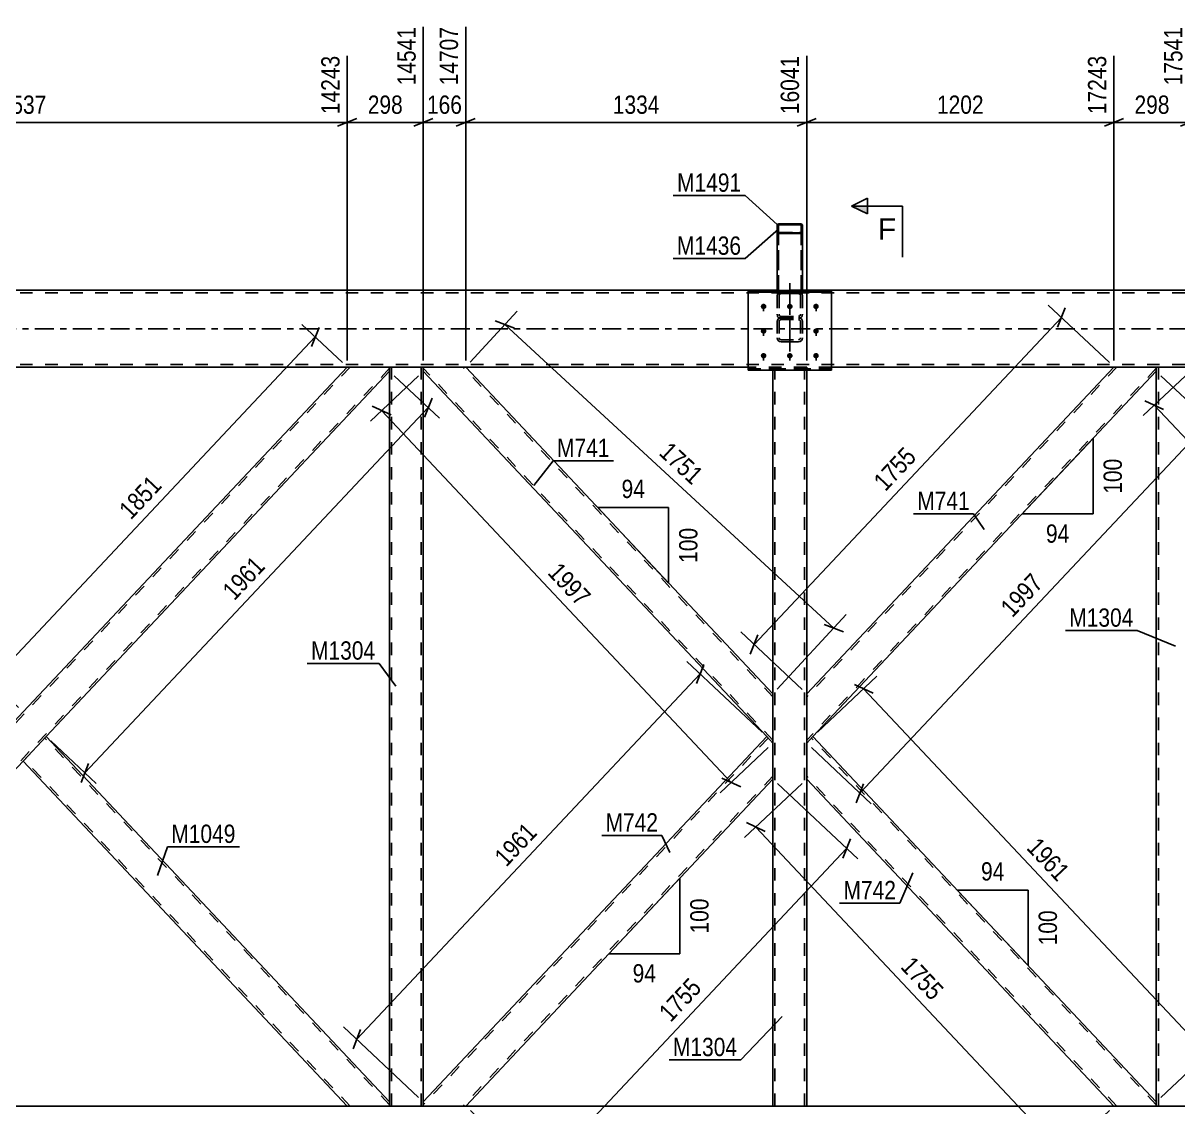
# Model space of a CAD drawing. Header units: millimetres. Extents: x -170 to 1019, y -677 to 164.
# Drawn here: x 519 to 699.7, y -121.7 to 47.8 of the extents above; entities that cross this region are included whole.
import ezdxf

# ---------------------------------------------------------------- set-up
doc = ezdxf.new("R2010")
doc.units = ezdxf.units.MM
doc.linetypes.add('DXK_LINE_DOT2', pattern=[3.9198, 1.9599, -1.9599])
doc.linetypes.add('DXK_LINE_DOT3', pattern=[5.9187, 2.979, -0.9799, 0.9799, -0.9799])
doc.styles.add('Arial', font='ARIAL.TTF', dxfattribs={"height": 0.2})
doc.styles.add('Arial Narrow', font='ARIALN.TTF', dxfattribs={"height": 0.2})

# ---------------------------------------------------------------- blocks, each defined once
blk = doc.blocks.new('Part-570387359-7648 - 7578')
at = {"color": 7, "linetype": 'DXK_LINE_DOT2'}
for p, q in [((570.17, -6), (461.64, -121.41)), ((576.36, -6.19), (467.83, -121.6)), ((576.36, -6), (569.73, -6)), ((519, -59.95), (515.38, -63.8)), ((522.62, -63.8), (519, -67.65)), ((468.27, -121.6), (461.64, -121.6))]:
    blk.add_line(p, q, dxfattribs=at)
at = {"color": 2, "linetype": 'Continuous'}
for p, q in [((569.73, -6), (519, -59.95)), ((576.36, -6.66), (522.62, -63.8)), ((576.36, -6.66), (576.36, -6)), ((461.64, -120.94), (515.38, -63.8)), ((519, -67.65), (468.27, -121.6)), ((461.64, -121.6), (461.64, -120.94))]:
    blk.add_line(p, q, dxfattribs=at)
blk = doc.blocks.new('Bolt-570387359-7588 - 7578')
at = {"linetype": 'Continuous'}
for points in [[(634.9, 3.89), (634.99, 3.88), (635.08, 3.85), (635.16, 3.81), (635.23, 3.75), (635.28, 3.68), (635.32, 3.61), (635.34, 3.52), (635.34, 3.43), (635.32, 3.35), (635.28, 3.27), (635.23, 3.2), (635.16, 3.14), (635.08, 3.1), (634.99, 3.07), (634.9, 3.06), (634.81, 3.07), (634.72, 3.1), (634.64, 3.14), (634.57, 3.2), (634.52, 3.27), (634.48, 3.35), (634.46, 3.43), (634.46, 3.52), (634.48, 3.61), (634.52, 3.68), (634.57, 3.75), (634.64, 3.81), (634.72, 3.85), (634.81, 3.88)], [(639, 3.89), (639.09, 3.88), (639.18, 3.85), (639.26, 3.81), (639.33, 3.75), (639.38, 3.68), (639.42, 3.61), (639.44, 3.52), (639.44, 3.43), (639.42, 3.35), (639.38, 3.27), (639.33, 3.2), (639.26, 3.14), (639.18, 3.1), (639.09, 3.07), (639, 3.06), (638.91, 3.07), (638.82, 3.1), (638.74, 3.14), (638.67, 3.2), (638.62, 3.27), (638.58, 3.35), (638.56, 3.43), (638.56, 3.52), (638.58, 3.61), (638.62, 3.68), (638.67, 3.75), (638.74, 3.81), (638.82, 3.85), (638.91, 3.88)], [(643.1, 3.89), (643.19, 3.88), (643.28, 3.85), (643.36, 3.81), (643.43, 3.75), (643.48, 3.68), (643.52, 3.61), (643.54, 3.52), (643.54, 3.43), (643.52, 3.35), (643.48, 3.27), (643.43, 3.2), (643.36, 3.14), (643.28, 3.1), (643.19, 3.07), (643.1, 3.06), (643.01, 3.07), (642.92, 3.1), (642.84, 3.14), (642.77, 3.2), (642.72, 3.27), (642.68, 3.35), (642.66, 3.43), (642.66, 3.52), (642.68, 3.61), (642.72, 3.68), (642.77, 3.75), (642.84, 3.81), (642.92, 3.85), (643.01, 3.88)], [(634.9, 0.04), (634.99, 0.03), (635.08, 0), (635.16, -0.04), (635.23, -0.1), (635.28, -0.17), (635.32, -0.25), (635.34, -0.33), (635.34, -0.42), (635.32, -0.5), (635.28, -0.58), (635.23, -0.65), (635.16, -0.71), (635.08, -0.75), (634.99, -0.78), (634.9, -0.79), (634.81, -0.78), (634.72, -0.75), (634.64, -0.71), (634.57, -0.65), (634.52, -0.58), (634.48, -0.5), (634.46, -0.42), (634.46, -0.33), (634.48, -0.25), (634.52, -0.17), (634.57, -0.1), (634.64, -0.04), (634.72, 0), (634.81, 0.03)], [(643.1, 0.04), (643.19, 0.03), (643.28, 0), (643.36, -0.04), (643.43, -0.1), (643.48, -0.17), (643.52, -0.25), (643.54, -0.33), (643.54, -0.42), (643.52, -0.5), (643.48, -0.58), (643.43, -0.65), (643.36, -0.71), (643.28, -0.75), (643.19, -0.78), (643.1, -0.79), (643.01, -0.78), (642.92, -0.75), (642.84, -0.71), (642.77, -0.65), (642.72, -0.58), (642.68, -0.5), (642.66, -0.42), (642.66, -0.33), (642.68, -0.25), (642.72, -0.17), (642.77, -0.1), (642.84, -0.04), (642.92, 0), (643.01, 0.03)], [(634.9, -3.81), (634.99, -3.82), (635.08, -3.85), (635.16, -3.89), (635.23, -3.95), (635.28, -4.02), (635.32, -4.1), (635.34, -4.19), (635.34, -4.27), (635.32, -4.36), (635.28, -4.43), (635.23, -4.5), (635.16, -4.56), (635.08, -4.61), (634.99, -4.63), (634.9, -4.64), (634.81, -4.63), (634.72, -4.61), (634.64, -4.56), (634.57, -4.5), (634.52, -4.43), (634.48, -4.36), (634.46, -4.27), (634.46, -4.19), (634.48, -4.1), (634.52, -4.02), (634.57, -3.95), (634.64, -3.89), (634.72, -3.85), (634.81, -3.82)], [(639, -3.81), (639.09, -3.82), (639.18, -3.85), (639.26, -3.89), (639.33, -3.95), (639.38, -4.02), (639.42, -4.1), (639.44, -4.19), (639.44, -4.27), (639.42, -4.36), (639.38, -4.43), (639.33, -4.5), (639.26, -4.56), (639.18, -4.61), (639.09, -4.63), (639, -4.64), (638.91, -4.63), (638.82, -4.61), (638.74, -4.56), (638.67, -4.5), (638.62, -4.43), (638.58, -4.36), (638.56, -4.27), (638.56, -4.19), (638.58, -4.1), (638.62, -4.02), (638.67, -3.95), (638.74, -3.89), (638.82, -3.85), (638.91, -3.82)], [(643.1, -3.81), (643.19, -3.82), (643.28, -3.85), (643.36, -3.89), (643.43, -3.95), (643.48, -4.02), (643.52, -4.1), (643.54, -4.19), (643.54, -4.27), (643.52, -4.36), (643.48, -4.43), (643.43, -4.5), (643.36, -4.56), (643.28, -4.61), (643.19, -4.63), (643.1, -4.64), (643.01, -4.63), (642.92, -4.61), (642.84, -4.56), (642.77, -4.5), (642.72, -4.43), (642.68, -4.36), (642.66, -4.27), (642.66, -4.19), (642.68, -4.1), (642.72, -4.02), (642.77, -3.95), (642.84, -3.89), (642.92, -3.85), (643.01, -3.82)]]:
    blk.add_hatch(color=1, dxfattribs=at).paths.add_polyline_path(points)
at = {"color": 1, "linetype": 'Continuous'}
for p, q in [((634.9, 3.87), (634.9, 2.74)), ((639, 3.87), (639, 2.74)), ((643.1, 3.87), (643.1, 2.74)), ((634.9, 0.02), (634.9, -1.11)), ((643.1, 0.02), (643.1, -1.11)), ((634.9, -3.83), (634.9, -4.97)), ((639, -3.83), (639, -4.97)), ((643.1, -3.83), (643.1, -4.97))]:
    blk.add_line(p, q, dxfattribs=at)
blk = doc.blocks.new('Part-570387359-7593 - 7578')
at = {"color": 2, "linetype": 'Continuous'}
for p, q in [((645.5, 5.95), (632.5, 5.95)), ((632.5, 5.95), (632.5, -6.48)), ((632.5, 5.73), (645.5, 5.73)), ((645.5, -6.48), (645.5, 5.95)), ((632.5, -6.48), (645.5, -6.48))]:
    blk.add_line(p, q, dxfattribs=at)
at = {"color": 7, "linetype": 'DXK_LINE_DOT2'}
blk.add_line((632.5, -6.26), (645.5, -6.26), dxfattribs=at)
blk = doc.blocks.new('Part-570387359-7757 - 7578')
at = {"color": 2, "linetype": 'Continuous'}
for p, q in [((642.62, -63.8), (641.64, -64.85)), ((641.64, -69.53), (641.64, -64.85)), ((696.36, -120.94), (642.62, -63.8)), ((641.64, -70.46), (641.64, -69.53)), ((689.73, -121.6), (641.64, -70.46)), ((696.36, -121.6), (696.36, -120.94))]:
    blk.add_line(p, q, dxfattribs=at)
at = {"color": 7, "linetype": 'DXK_LINE_DOT2'}
for p, q in [((696.36, -121.41), (642.41, -64.03)), ((641.64, -70.39), (641.64, -69.53)), ((690.17, -121.6), (641.64, -69.99)), ((696.36, -121.6), (689.73, -121.6))]:
    blk.add_line(p, q, dxfattribs=at)
blk = doc.blocks.new('Part-570387359-7618 - 7578')
at = {"color": 7, "linetype": 'DXK_LINE_DOT2'}
for p, q in [((641.64, -6), (636.36, -6)), ((636.36, -6.48), (636.36, -6)), ((636.68, -121.6), (636.68, -6)), ((641.32, -121.6), (641.32, -6)), ((641.64, -6.48), (641.64, -6)), ((636.36, -70.46), (636.36, -57.14)), ((641.64, -70.46), (641.64, -57.14)), ((641.64, -121.6), (636.36, -121.6))]:
    blk.add_line(p, q, dxfattribs=at)
at = {"color": 2, "linetype": 'Continuous'}
for p, q in [((636.36, -57.14), (636.36, -6.48)), ((641.64, -57.14), (641.64, -6.48)), ((636.36, -121.6), (636.36, -70.46)), ((641.64, -121.6), (641.64, -70.46))]:
    blk.add_line(p, q, dxfattribs=at)
blk = doc.blocks.new('Part-570387359-7732 - 7578')
at = {"color": 7, "linetype": 'DXK_LINE_DOT2'}
for p, q in [((701.64, -6), (696.36, -6)), ((696.36, -6.66), (696.36, -6)), ((696.68, -121.6), (696.68, -6)), ((701.32, -121.6), (701.32, -6)), ((701.64, -6.66), (701.64, -6)), ((696.36, -121.6), (696.36, -120.94)), ((701.64, -121.6), (701.64, -120.94)), ((701.64, -121.6), (696.36, -121.6))]:
    blk.add_line(p, q, dxfattribs=at)
at = {"color": 2, "linetype": 'Continuous'}
for p, q in [((696.36, -120.94), (696.36, -6.66)), ((701.64, -120.94), (701.64, -6.66))]:
    blk.add_line(p, q, dxfattribs=at)
blk = doc.blocks.new('Part-570387359-7762 - 7578')
at = {"color": 2, "linetype": 'Continuous'}
for p, q in [((522.62, -63.8), (519, -67.65)), ((576.36, -120.94), (522.62, -63.8)), ((569.73, -121.6), (519, -67.65)), ((576.36, -121.6), (576.36, -120.94))]:
    blk.add_line(p, q, dxfattribs=at)
at = {"color": 7, "linetype": 'DXK_LINE_DOT2'}
for p, q in [((576.36, -121.41), (522.41, -64.03)), ((519.22, -67.42), (519.24, -67.4)), ((570.17, -121.6), (519.22, -67.42)), ((576.36, -121.6), (569.73, -121.6))]:
    blk.add_line(p, q, dxfattribs=at)
blk = doc.blocks.new('Part-570387359-7948 - 7578')
at = {"color": 2, "linetype": 'Continuous'}
for p, q in [((689.73, -6), (641.64, -57.14)), ((696.36, -6.66), (642.62, -63.8)), ((696.36, -6.66), (696.36, -6)), ((641.64, -63.91), (641.64, -57.14)), ((641.64, -64.85), (641.64, -63.91))]:
    blk.add_line(p, q, dxfattribs=at)
at = {"color": 7, "linetype": 'DXK_LINE_DOT2'}
for p, q in [((690.17, -6), (641.64, -57.61)), ((696.36, -6.19), (641.64, -64.38)), ((696.36, -6), (689.73, -6)), ((642.62, -63.8), (641.64, -64.85)), ((641.64, -64.78), (641.64, -63.91)), ((641.64, -64.38), (641.64, -64.34))]:
    blk.add_line(p, q, dxfattribs=at)
blk = doc.blocks.new('Part-570387359-7839 - 7578')
at = {"color": 2, "linetype": 'Continuous'}
for p, q in [((581.64, -6.66), (581.64, -6)), ((581.64, -6.66), (635.38, -63.8)), ((636.36, -57.14), (588.27, -6)), ((636.36, -64.85), (636.36, -57.14))]:
    blk.add_line(p, q, dxfattribs=at)
at = {"color": 7, "linetype": 'DXK_LINE_DOT2'}
for p, q in [((588.27, -6), (581.64, -6)), ((636.36, -64.38), (581.64, -6.19)), ((636.36, -57.61), (587.83, -6)), ((636.36, -64.85), (635.38, -63.8)), ((636.36, -64.38), (636.36, -64.34))]:
    blk.add_line(p, q, dxfattribs=at)
blk = doc.blocks.new('Part-570387359-7844 - 7578')
at = {"color": 2, "linetype": 'Continuous'}
for p, q in [((635.38, -63.8), (581.64, -120.94)), ((636.36, -64.85), (635.38, -63.8)), ((636.36, -64.85), (636.36, -70.46)), ((636.36, -70.46), (588.27, -121.6)), ((581.64, -121.6), (581.64, -120.94))]:
    blk.add_line(p, q, dxfattribs=at)
at = {"color": 7, "linetype": 'DXK_LINE_DOT2'}
for p, q in [((635.6, -64.03), (581.64, -121.41)), ((636.36, -69.99), (587.83, -121.6)), ((588.27, -121.6), (581.64, -121.6))]:
    blk.add_line(p, q, dxfattribs=at)
blk = doc.blocks.new('Part-570387359-7860 - 7578')
at = {"color": 7, "linetype": 'DXK_LINE_DOT2'}
for p, q in [((581.64, -6), (576.36, -6)), ((576.36, -6.66), (576.36, -6)), ((576.68, -121.6), (576.68, -6)), ((581.32, -121.6), (581.32, -6)), ((581.64, -6.66), (581.64, -6)), ((576.36, -121.6), (576.36, -120.94)), ((581.64, -121.6), (581.64, -120.94)), ((581.64, -121.6), (576.36, -121.6))]:
    blk.add_line(p, q, dxfattribs=at)
at = {"color": 2, "linetype": 'Continuous'}
for p, q in [((576.36, -120.94), (576.36, -6.66)), ((581.64, -120.94), (581.64, -6.66))]:
    blk.add_line(p, q, dxfattribs=at)
blk = doc.blocks.new('Part-570387359-7927 - 7578')
at = {"color": 7, "linetype": 'DXK_LINE_DOT2'}
blk.add_line((798, -121.6), (-18.36, -121.6), dxfattribs=at)
at = {"color": 2, "linetype": 'Continuous'}
blk.add_line((793.2, -121.6), (216.6, -121.6), dxfattribs=at)
blk = doc.blocks.new('Part-570387359-7932 - 7578')
at = {"color": 7, "linetype": 'DXK_LINE_DOT2'}
for p, q in [((838, 5.6), (0, 5.6)), ((641, 6), (637, 6)), ((838, -5.6), (0, -5.6)), ((645.5, -6), (632.5, -6))]:
    blk.add_line(p, q, dxfattribs=at)
at = {"color": 2, "linetype": 'Continuous'}
for p, q in [((637, 6), (461, 6)), ((817, 6), (641, 6)), ((632.5, -6), (465.5, -6)), ((812.5, -6), (645.5, -6))]:
    blk.add_line(p, q, dxfattribs=at)
at = {"color": 7, "linetype": 'DXK_LINE_DOT3'}
blk.add_line((0, 0), (838, 0), dxfattribs=at)
blk = doc.blocks.new('Part-570387359-7933 - 7578')
at = {"color": 7, "linetype": 'DXK_LINE_DOT2'}
for p, q in [((637.4, 5.78), (637.64, 5.83)), ((637.64, 5.49), (637.52, 5.46)), ((637.64, 5.83), (640.36, 5.83)), ((637.64, 5.49), (640.36, 5.49)), ((640.36, 5.83), (640.61, 5.78)), ((640.48, 5.46), (640.36, 5.49)), ((637, 5.15), (637.05, 5.41)), ((637, 5.15), (637, -1.43)), ((637.35, 5.28), (637.32, 5.15)), ((637.32, 5.15), (637.32, -1.43)), ((640.68, 5.15), (640.66, 5.28)), ((640.68, 5.15), (640.68, -1.43)), ((640.95, 5.41), (641, 5.15)), ((641, 5.15), (641, -1.43)), ((637.05, 1.99), (637, 2.25)), ((637.32, 2.25), (637.35, 2.12)), ((637.52, 1.94), (637.64, 1.91)), ((637.64, 1.91), (640.36, 1.91)), ((640.36, 1.91), (640.48, 1.94)), ((640.66, 2.12), (640.68, 2.25)), ((641, 2.25), (640.95, 1.99)), ((637.05, 1.35), (637, 1.12)), ((637.19, 1.55), (637.05, 1.35)), ((637.4, 1.68), (637.19, 1.55)), ((637.32, 1.12), (637.35, 1.24)), ((637.35, 1.24), (637.41, 1.33)), ((637.64, 1.72), (637.4, 1.68)), ((637.64, 1.57), (637.4, 1.62)), ((637.41, 1.33), (637.52, 1.4)), ((637.52, 1.4), (637.64, 1.42)), ((637.64, 1.72), (640.36, 1.72)), ((637.64, 1.57), (640.36, 1.57)), ((637.64, 1.42), (640.36, 1.42)), ((640.61, 1.68), (640.36, 1.72)), ((640.61, 1.62), (640.36, 1.57)), ((640.36, 1.42), (640.48, 1.4)), ((640.48, 1.4), (640.59, 1.33)), ((640.59, 1.33), (640.66, 1.24)), ((640.81, 1.55), (640.61, 1.68)), ((640.66, 1.24), (640.68, 1.12)), ((640.95, 1.35), (640.81, 1.55)), ((641, 1.12), (640.95, 1.35)), ((637, -1.43), (637.05, -1.66)), ((637.05, -1.66), (637.19, -1.86)), ((637.35, -1.55), (637.32, -1.43)), ((637.41, -1.65), (637.35, -1.55)), ((637.52, -1.71), (637.41, -1.65)), ((637.64, -1.74), (637.52, -1.71)), ((637.64, -1.74), (640.36, -1.74)), ((640.48, -1.71), (640.36, -1.74)), ((640.59, -1.65), (640.48, -1.71)), ((640.66, -1.55), (640.59, -1.65)), ((640.68, -1.43), (640.66, -1.55)), ((640.81, -1.86), (640.95, -1.66)), ((640.95, -1.66), (641, -1.43)), ((637.19, -1.86), (637.4, -1.99)), ((637.4, -1.99), (637.64, -2.04)), ((637.64, -2.04), (640.36, -2.04)), ((640.36, -2.04), (640.61, -1.99)), ((640.61, -1.99), (640.81, -1.86))]:
    blk.add_line(p, q, dxfattribs=at)
at = {"color": 7, "linetype": 'DXK_LINE_DOT3'}
blk.add_line((639, 7.12), (639, -3.58), dxfattribs=at)
at = {"color": 7, "linetype": 'DXK_LINE_DOT2'}
for centre, radius, start, end in [((637.67, 5.17), 0.662, 114.32, 159.2417), ((637.65, 5.16), 0.331, 114.32, 159.2417), ((640.35, 5.16), 0.331, 20.7583, 65.68), ((640.33, 5.17), 0.662, 20.7583, 65.68), ((637.67, 2.23), 0.662, 200.7583, 245.68), ((637.65, 2.24), 0.331, 200.7583, 245.68), ((640.35, 2.24), 0.331, 294.32, 339.2417), ((640.33, 2.23), 0.662, 294.32, 339.2417)]:
    blk.add_arc(centre, radius, start, end, dxfattribs=at)
blk = doc.blocks.new('Part-570387359-8004 - 7578')
at = {"color": 7, "linetype": 'DXK_LINE_DOT2'}
for p, q in [((632.5, -6.48), (632.5, 5.95)), ((645.5, 5.95), (632.5, 5.95)), ((632.5, 5.73), (645.5, 5.73)), ((645.5, -6.48), (645.5, 5.95)), ((645.5, -6.26), (632.5, -6.26)), ((645.5, -6.48), (632.5, -6.48))]:
    blk.add_line(p, q, dxfattribs=at)
blk = doc.blocks.new('Part-570387359-8005 - 7578')
at = {"color": 7, "linetype": 'DXK_LINE_DOT2'}
for p, q in [((637.64, 5.83), (637.4, 5.77)), ((637.52, 5.46), (637.64, 5.49)), ((637.64, 5.83), (640.36, 5.83)), ((637.64, 5.49), (640.36, 5.49)), ((640.61, 5.77), (640.36, 5.83)), ((640.36, 5.49), (640.48, 5.46)), ((637.05, 5.41), (637, 5.15)), ((637, 5.15), (637, -1.43)), ((637.32, 5.15), (637.35, 5.28)), ((637.32, 5.15), (637.32, -1.43)), ((640.66, 5.28), (640.68, 5.15)), ((640.68, 5.15), (640.68, -1.43)), ((641, 5.15), (640.95, 5.41)), ((641, 5.15), (641, -1.43)), ((637, 2.25), (637.05, 1.99)), ((637.35, 2.12), (637.32, 2.25)), ((637.64, 1.91), (637.52, 1.94)), ((637.64, 1.91), (640.36, 1.91)), ((640.48, 1.94), (640.36, 1.91)), ((640.68, 2.25), (640.66, 2.12)), ((640.95, 1.99), (641, 2.25)), ((637, 1.12), (637.05, 1.35)), ((637.05, 1.35), (637.19, 1.55)), ((637.19, 1.55), (637.4, 1.68)), ((637.35, 1.24), (637.32, 1.12)), ((637.41, 1.33), (637.35, 1.24)), ((637.4, 1.68), (637.64, 1.72)), ((637.4, 1.62), (637.64, 1.57)), ((637.52, 1.4), (637.41, 1.33)), ((637.64, 1.42), (637.52, 1.4)), ((637.64, 1.72), (640.36, 1.72)), ((637.64, 1.57), (640.36, 1.57)), ((637.64, 1.42), (640.36, 1.42)), ((640.36, 1.72), (640.61, 1.68)), ((640.36, 1.57), (640.61, 1.62)), ((640.48, 1.4), (640.36, 1.42)), ((640.59, 1.33), (640.48, 1.4)), ((640.66, 1.24), (640.59, 1.33)), ((640.61, 1.68), (640.81, 1.55)), ((640.68, 1.12), (640.66, 1.24)), ((640.81, 1.55), (640.95, 1.35)), ((640.95, 1.35), (641, 1.12)), ((637.05, -1.67), (637, -1.43)), ((637.19, -1.86), (637.05, -1.67)), ((637.32, -1.43), (637.35, -1.55)), ((637.35, -1.55), (637.41, -1.65)), ((637.41, -1.65), (637.52, -1.71)), ((637.52, -1.71), (637.64, -1.74)), ((637.64, -1.74), (640.36, -1.74)), ((640.36, -1.74), (640.48, -1.71)), ((640.48, -1.71), (640.59, -1.65)), ((640.59, -1.65), (640.66, -1.55)), ((640.66, -1.55), (640.68, -1.43)), ((640.95, -1.67), (640.81, -1.86)), ((641, -1.43), (640.95, -1.67)), ((637.4, -1.99), (637.19, -1.86)), ((637.64, -2.04), (637.4, -1.99)), ((640.36, -2.04), (637.64, -2.04)), ((640.61, -1.99), (640.36, -2.04)), ((640.81, -1.86), (640.61, -1.99))]:
    blk.add_line(p, q, dxfattribs=at)
at = {"color": 7, "linetype": 'DXK_LINE_DOT3'}
blk.add_line((639, -3.58), (639, 7.12), dxfattribs=at)
at = {"color": 7, "linetype": 'DXK_LINE_DOT2'}
for centre, radius, start, end in [((637.67, 5.17), 0.662, 114.32, 159.2417), ((637.65, 5.16), 0.331, 114.32, 159.2417), ((640.35, 5.16), 0.331, 20.7583, 65.68), ((640.33, 5.17), 0.662, 20.7583, 65.68), ((637.67, 2.23), 0.662, 200.7583, 245.68), ((637.65, 2.24), 0.331, 200.7583, 245.68), ((640.35, 2.24), 0.331, 294.32, 339.2417), ((640.33, 2.23), 0.662, 294.32, 339.2417)]:
    blk.add_arc(centre, radius, start, end, dxfattribs=at)
blk = doc.blocks.new('Bolt-570387359-8009 - 7578')
at = {"color": 1, "linetype": 'DXK_LINE_DOT2'}
for p, q in [((634.9, 3.87), (634.9, 2.74)), ((639, 3.87), (639, 2.74)), ((643.1, 3.87), (643.1, 2.74)), ((634.9, 0.02), (634.9, -1.11)), ((643.1, 0.02), (643.1, -1.11)), ((634.9, -3.83), (634.9, -4.97)), ((639, -3.83), (639, -4.97)), ((643.1, -3.83), (643.1, -4.97))]:
    blk.add_line(p, q, dxfattribs=at)
blk = doc.blocks.new('Part-570387359-8081 - 7578')
at = {"color": 2, "linetype": 'Continuous'}
for p, q in [((637.14, 16.28), (637.04, 16.23)), ((637.3, 16.32), (637.14, 16.28)), ((637.48, 16.34), (637.3, 16.32)), ((637.48, 16.34), (640.52, 16.34)), ((640.7, 16.32), (640.52, 16.34)), ((640.86, 16.28), (640.7, 16.32)), ((640.96, 16.23), (640.86, 16.28)), ((637.04, 16.23), (637, 16.16)), ((637, 16.16), (637, 5.95)), ((637, 15.05), (637.04, 14.99)), ((637.04, 14.99), (637.14, 14.93)), ((637.14, 14.93), (637.3, 14.89)), ((637.24, 16.16), (637.26, 16.19)), ((637.24, 16.16), (637.24, 15.05)), ((637.26, 15.02), (637.24, 15.05)), ((637.26, 16.19), (637.31, 16.22)), ((637.31, 14.99), (637.26, 15.02)), ((637.3, 14.89), (637.48, 14.88)), ((637.31, 16.22), (637.39, 16.24)), ((637.39, 14.97), (637.31, 14.99)), ((637.39, 16.24), (637.48, 16.25)), ((637.48, 14.97), (637.39, 14.97)), ((637.48, 16.25), (640.52, 16.25)), ((637.48, 14.97), (640.52, 14.97)), ((637.48, 14.88), (640.52, 14.88)), ((640.52, 16.25), (640.61, 16.24)), ((640.61, 14.97), (640.52, 14.97)), ((640.52, 14.88), (640.7, 14.89)), ((640.61, 16.24), (640.69, 16.22)), ((640.69, 14.99), (640.61, 14.97)), ((640.69, 16.22), (640.74, 16.19)), ((640.74, 15.02), (640.69, 14.99)), ((640.7, 14.89), (640.86, 14.93)), ((640.74, 16.19), (640.76, 16.16)), ((640.76, 15.05), (640.74, 15.02)), ((640.76, 16.16), (640.76, 15.05)), ((640.86, 14.93), (640.96, 14.99)), ((641, 16.16), (640.96, 16.23)), ((640.96, 14.99), (641, 15.05)), ((641, 16.16), (641, 5.95))]:
    blk.add_line(p, q, dxfattribs=at)
at = {"color": 7, "linetype": 'DXK_LINE_DOT2'}
for p, q in [((637.24, 15.05), (637.24, 5.69)), ((640.76, 15.05), (640.76, 5.69)), ((641, 6), (637, 6)), ((637, 5.95), (637, 5.69)), ((637, 5.83), (637.24, 5.83)), ((637.04, 5.62), (637, 5.69)), ((637.14, 5.57), (637.04, 5.62)), ((637.3, 5.53), (637.14, 5.57)), ((637.24, 5.69), (637.26, 5.66)), ((637.26, 5.66), (637.31, 5.63)), ((637.48, 5.51), (637.3, 5.53)), ((637.31, 5.63), (637.39, 5.61)), ((637.39, 5.61), (637.48, 5.6)), ((637.48, 5.6), (640.52, 5.6)), ((637.48, 5.51), (640.52, 5.51)), ((640.52, 5.6), (640.61, 5.61)), ((640.7, 5.53), (640.52, 5.51)), ((640.61, 5.61), (640.69, 5.63)), ((640.69, 5.63), (640.74, 5.66)), ((640.86, 5.57), (640.7, 5.53)), ((640.74, 5.66), (640.76, 5.69)), ((640.76, 5.83), (641, 5.83)), ((640.96, 5.62), (640.86, 5.57)), ((641, 5.69), (640.96, 5.62)), ((641, 5.95), (641, 5.69))]:
    blk.add_line(p, q, dxfattribs=at)
blk = doc.blocks.new('Part-570387359-8096 - 7578')
at = {"color": 2, "linetype": 'Continuous'}
for p, q in [((637, 16.22), (637.04, 16.29)), ((637.04, 16.29), (637.14, 16.35)), ((637.14, 16.35), (637.3, 16.39)), ((637.3, 16.39), (637.48, 16.4)), ((637.48, 16.4), (640.52, 16.4)), ((640.52, 16.4), (640.7, 16.39)), ((640.7, 16.39), (640.86, 16.35)), ((640.86, 16.35), (640.96, 16.29)), ((640.96, 16.29), (641, 16.22)), ((637, 16.22), (637, 6)), ((641, 16.22), (641, 16.16))]:
    blk.add_line(p, q, dxfattribs=at)
at = {"color": 7, "linetype": 'DXK_LINE_DOT2'}
for p, q in [((637.31, 16.29), (637.26, 16.26)), ((637.39, 16.3), (637.31, 16.29)), ((637.48, 16.31), (637.39, 16.3)), ((637.48, 16.31), (640.52, 16.31)), ((640.61, 16.3), (640.52, 16.31)), ((640.69, 16.29), (640.61, 16.3)), ((640.74, 16.26), (640.69, 16.29)), ((637.04, 15.05), (637, 15.12)), ((637.14, 14.99), (637.04, 15.05)), ((637.3, 14.96), (637.14, 14.99)), ((637.26, 16.26), (637.24, 16.22)), ((637.24, 16.22), (637.24, 5.68)), ((637.24, 15.12), (637.26, 15.08)), ((637.26, 15.08), (637.31, 15.06)), ((637.48, 14.94), (637.3, 14.96)), ((637.31, 15.06), (637.39, 15.04)), ((637.39, 15.04), (637.48, 15.03)), ((637.48, 15.03), (640.52, 15.03)), ((637.48, 14.94), (640.52, 14.94)), ((640.52, 15.03), (640.61, 15.04)), ((640.7, 14.96), (640.52, 14.94)), ((640.61, 15.04), (640.69, 15.06)), ((640.69, 15.06), (640.7, 15.06)), ((640.7, 15.06), (640.74, 15.08)), ((640.86, 14.99), (640.7, 14.96)), ((640.76, 16.22), (640.74, 16.26)), ((640.74, 15.08), (640.76, 15.12)), ((640.76, 16.22), (640.76, 5.68)), ((640.96, 15.05), (640.86, 14.99)), ((641, 15.12), (640.96, 15.05)), ((641, 16.16), (641, 5.68)), ((641, 6), (637, 6)), ((637, 6), (637, 5.68)), ((637, 5.83), (637.24, 5.83)), ((637, 5.68), (637.04, 5.61)), ((637.04, 5.61), (637.14, 5.56)), ((637.14, 5.56), (637.3, 5.52)), ((637.26, 5.65), (637.24, 5.68)), ((637.31, 5.62), (637.26, 5.65)), ((637.3, 5.52), (637.48, 5.51)), ((637.39, 5.6), (637.31, 5.62)), ((637.48, 5.59), (637.39, 5.6)), ((640.52, 5.59), (637.48, 5.59)), ((640.52, 5.51), (637.48, 5.51)), ((640.61, 5.6), (640.52, 5.59)), ((640.52, 5.51), (640.7, 5.52)), ((640.69, 5.62), (640.61, 5.6)), ((640.74, 5.65), (640.69, 5.62)), ((640.7, 5.52), (640.86, 5.56)), ((640.76, 5.68), (640.74, 5.65)), ((640.76, 5.83), (641, 5.83)), ((640.86, 5.56), (640.96, 5.61)), ((640.96, 5.61), (641, 5.68))]:
    blk.add_line(p, q, dxfattribs=at)
blk = doc.blocks.new('StraightDimension-570387359-8745 - 7578')
at = {"color": 7, "linetype": 'Continuous'}
for p, q in [((641.64, -5), (641.64, 42.7)), ((689.73, -5), (689.73, 42.7)), ((643.14, 32.86), (640.14, 31.66)), ((688.23, 31.66), (691.23, 32.86)), ((641.64, 32.26), (689.73, 32.26))]:
    blk.add_line(p, q, dxfattribs=at)
at = {"color": 0, "linetype": 'Continuous'}
blk.add_wipeout([(689.13, 43.3), (684.93, 43.3), (684.93, 32.96), (689.13, 32.96)], dxfattribs=at)
at = {"color": 0}
blk.add_wipeout([(669.94, 33.01), (669.94, 37.21), (661.43, 37.21), (661.43, 33.01)], dxfattribs=at)
at = {"color": 3, "linetype": 'Continuous', "style": 'Arial Narrow'}
blk.add_text('17243', height=2.863, rotation=90.0002, dxfattribs=at).set_placement((688.53, 33.56))
at = {"color": 3, "style": 'Arial Narrow'}
blk.add_text('1202', height=2.863, dxfattribs=at).set_placement((662.03, 33.61))
blk = doc.blocks.new('AngleDimension-570387359-8212 - 7578')
at = {"color": 7, "linetype": 'Continuous'}
for p, q in [((686.47, -17.18), (675.37, -28.98)), ((686.47, -17.18), (686.47, -28.98)), ((676.32, -27.97), (675.37, -28.98)), ((686.47, -28.98), (675.37, -28.98))]:
    blk.add_line(p, q, dxfattribs=at)
at = {"color": 0}
for points in [[(691.57, -19.74), (687.37, -19.74), (687.37, -26.42), (691.57, -26.42)], [(683.35, -34.08), (683.35, -29.88), (678.49, -29.88), (678.49, -34.08)]]:
    blk.add_wipeout(points, dxfattribs=at)
at = {"color": 3, "style": 'Arial Narrow'}
blk.add_text('100', height=2.863, rotation=90.0002, dxfattribs=at).set_placement((690.97, -25.82))
blk.add_text('94', height=2.863, dxfattribs=at).set_placement((679.09, -33.48))
blk = doc.blocks.new('StraightDimension-570387359-9063 - 7578')
at = {"color": 7, "linetype": 'Continuous'}
for p, q in [((577.09, -7.35), (584.16, -13.99)), ((528.67, -69.49), (582.41, -12.35)), ((581.82, -13.85), (583, -10.85)), ((523.35, -64.49), (530.42, -71.13)), ((529.26, -67.99), (528.08, -70.99))]:
    blk.add_line(p, q, dxfattribs=at)
at = {"color": 0}
blk.add_wipeout([(557.91, -37.3), (554.85, -34.43), (549.02, -40.63), (552.08, -43.51)], dxfattribs=at)
at = {"color": 3, "style": 'Arial Narrow'}
blk.add_text('1961', height=2.863, rotation=46.7591, dxfattribs=at).set_placement((552.05, -42.66))
blk = doc.blocks.new('StraightDimension-570387359-8747 - 7578')
at = {"color": 7, "linetype": 'Continuous'}
for p, q in [((581.64, -5), (581.64, 47.2)), ((588.27, -5), (588.27, 47.2)), ((580.14, 31.66), (583.14, 32.86)), ((589.77, 32.86), (586.77, 31.66)), ((581.64, 32.26), (588.27, 32.26))]:
    blk.add_line(p, q, dxfattribs=at)
at = {"color": 0}
blk.add_wipeout([(588.3, 33.01), (588.3, 37.21), (581.61, 37.21), (581.61, 33.01)], dxfattribs=at)
at = {"color": 3, "style": 'Arial Narrow'}
blk.add_text('166', height=2.863, dxfattribs=at).set_placement((582.21, 33.61))
at = {"color": 0, "linetype": 'Continuous'}
blk.add_wipeout([(587.67, 47.8), (583.47, 47.8), (583.47, 37.46), (587.67, 37.46)], dxfattribs=at)
at = {"color": 3, "linetype": 'Continuous', "style": 'Arial Narrow'}
blk.add_text('14707', height=2.863, rotation=90.0002, dxfattribs=at).set_placement((587.07, 38.06))
blk = doc.blocks.new('StraightDimension-570387359-8159 - 7578')
at = {"color": 7, "linetype": 'Continuous'}
for p, q in [((689.01, -5.31), (679.42, 3.7)), ((680.91, 0.24), (682.09, 3.25)), ((633.41, -49.4), (681.5, 1.74)), ((640.91, -56.45), (631.33, -47.44)), ((634, -47.89), (632.82, -50.9))]:
    blk.add_line(p, q, dxfattribs=at)
at = {"color": 0}
blk.add_wipeout([(659.82, -20.21), (656.76, -17.33), (650.93, -23.54), (653.99, -26.41)], dxfattribs=at)
at = {"color": 3, "style": 'Arial Narrow'}
blk.add_text('1755', height=2.863, rotation=46.7591, dxfattribs=at).set_placement((653.97, -25.56))
blk = doc.blocks.new('StraightDimension-570387359-8180 - 7578')
at = {"color": 7, "linetype": 'Continuous'}
for p, q in [((697.09, -7.35), (706.43, -16.13)), ((704.09, -15.99), (705.27, -12.98)), ((649.96, -72.67), (704.68, -14.49)), ((642.37, -65.53), (651.71, -74.32)), ((650.55, -71.17), (649.37, -74.18))]:
    blk.add_line(p, q, dxfattribs=at)
at = {"color": 0}
blk.add_wipeout([(679.69, -39.96), (676.63, -37.09), (670.8, -43.29), (673.86, -46.17)], dxfattribs=at)
at = {"color": 3, "style": 'Arial Narrow'}
blk.add_text('1997', height=2.863, rotation=46.7591, dxfattribs=at).set_placement((673.83, -45.32))
blk = doc.blocks.new('StraightDimension-570387359-9401 - 7578')
at = {"color": 7, "linetype": 'Continuous'}
for p, q in [((588.95, -5.26), (596.34, 2.75)), ((595.91, 0.08), (592.89, 1.23)), ((594.4, 0.65), (645.87, -46.83)), ((637.04, -56.4), (647.81, -44.73)), ((644.36, -46.25), (647.38, -47.4))]:
    blk.add_line(p, q, dxfattribs=at)
at = {"color": 0}
blk.add_wipeout([(623.78, -25.42), (626.62, -22.34), (620.37, -16.56), (617.52, -19.65)], dxfattribs=at)
at = {"color": 3, "style": 'Arial Narrow'}
blk.add_text('1751', height=2.863, rotation=-42.6911, dxfattribs=at).set_placement((618.37, -19.62))
blk = doc.blocks.new('StraightDimension-570387359-8749 - 7578')
at = {"color": 7, "linetype": 'Continuous'}
for p, q in [((468.27, -5), (468.27, 47.2)), ((569.73, -5), (569.73, 42.7)), ((469.77, 32.86), (466.77, 31.66)), ((568.23, 31.66), (571.23, 32.86)), ((468.27, 32.26), (569.73, 32.26))]:
    blk.add_line(p, q, dxfattribs=at)
at = {"color": 0, "linetype": 'Continuous'}
blk.add_wipeout([(569.13, 43.3), (564.93, 43.3), (564.93, 32.96), (569.13, 32.96)], dxfattribs=at)
at = {"color": 0}
blk.add_wipeout([(523.26, 33.01), (523.26, 37.21), (514.74, 37.21), (514.74, 33.01)], dxfattribs=at)
at = {"color": 3, "linetype": 'Continuous', "style": 'Arial Narrow'}
blk.add_text('14243', height=2.863, rotation=90.0002, dxfattribs=at).set_placement((568.53, 33.56))
at = {"color": 3, "style": 'Arial Narrow'}
blk.add_text('2537', height=2.863, dxfattribs=at).set_placement((515.34, 33.61))
blk = doc.blocks.new('StraightDimension-570387359-8744 - 7578')
at = {"color": 7, "linetype": 'Continuous'}
for p, q in [((701.64, -5), (701.64, 47.2)), ((689.73, -5), (689.73, 42.7)), ((688.23, 31.66), (691.23, 32.86)), ((703.14, 32.86), (700.14, 31.66)), ((689.73, 32.26), (701.64, 32.26))]:
    blk.add_line(p, q, dxfattribs=at)
at = {"color": 0}
blk.add_wipeout([(699.03, 33.01), (699.03, 37.21), (692.35, 37.21), (692.35, 33.01)], dxfattribs=at)
at = {"color": 3, "style": 'Arial Narrow'}
blk.add_text('298', height=2.863, dxfattribs=at).set_placement((692.95, 33.61))
at = {"color": 0, "linetype": 'Continuous'}
blk.add_wipeout([(701.04, 47.8), (696.84, 47.8), (696.84, 37.46), (701.04, 37.46)], dxfattribs=at)
at = {"color": 3, "linetype": 'Continuous', "style": 'Arial Narrow'}
blk.add_text('17541', height=2.863, rotation=90.0002, dxfattribs=at).set_placement((700.44, 38.06))
blk = doc.blocks.new('StraightDimension-570387359-8746 - 7578')
at = {"color": 7, "linetype": 'Continuous'}
for p, q in [((588.27, -5), (588.27, 47.2)), ((641.64, -5), (641.64, 42.7)), ((589.77, 32.86), (586.77, 31.66)), ((640.14, 31.66), (643.14, 32.86)), ((588.27, 32.26), (641.64, 32.26))]:
    blk.add_line(p, q, dxfattribs=at)
at = {"color": 0, "linetype": 'Continuous'}
blk.add_wipeout([(641.04, 43.3), (636.84, 43.3), (636.84, 32.96), (641.04, 32.96)], dxfattribs=at)
at = {"color": 0}
blk.add_wipeout([(619.21, 33.01), (619.21, 37.21), (610.7, 37.21), (610.7, 33.01)], dxfattribs=at)
at = {"color": 3, "linetype": 'Continuous', "style": 'Arial Narrow'}
blk.add_text('16041', height=2.863, rotation=90.0002, dxfattribs=at).set_placement((640.44, 33.56))
at = {"color": 3, "style": 'Arial Narrow'}
blk.add_text('1334', height=2.863, dxfattribs=at).set_placement((611.3, 33.61))
blk = doc.blocks.new('StraightDimension-570387359-8748 - 7578')
at = {"color": 7, "linetype": 'Continuous'}
for p, q in [((581.64, -5), (581.64, 47.2)), ((569.73, -5), (569.73, 42.7)), ((568.23, 31.66), (571.23, 32.86)), ((583.14, 32.86), (580.14, 31.66)), ((569.73, 32.26), (581.64, 32.26))]:
    blk.add_line(p, q, dxfattribs=at)
at = {"color": 0}
blk.add_wipeout([(579.03, 33.01), (579.03, 37.21), (572.35, 37.21), (572.35, 33.01)], dxfattribs=at)
at = {"color": 3, "style": 'Arial Narrow'}
blk.add_text('298', height=2.863, dxfattribs=at).set_placement((572.95, 33.61))
at = {"color": 0, "linetype": 'Continuous'}
blk.add_wipeout([(581.04, 47.8), (576.84, 47.8), (576.84, 37.46), (581.04, 37.46)], dxfattribs=at)
at = {"color": 3, "linetype": 'Continuous', "style": 'Arial Narrow'}
blk.add_text('14541', height=2.863, rotation=90.0002, dxfattribs=at).set_placement((580.44, 38.06))
blk = doc.blocks.new('StraightDimension-570387359-9027 - 7578')
at = {"color": 7, "linetype": 'Continuous'}
for p, q in [((634.65, -63.11), (622.9, -52.06)), ((571.24, -111.15), (624.97, -54.01)), ((624.38, -55.52), (625.56, -52.51)), ((580.91, -120.25), (569.16, -109.2)), ((571.83, -109.65), (570.64, -112.66))]:
    blk.add_line(p, q, dxfattribs=at)
at = {"color": 0}
blk.add_wipeout([(600.47, -78.97), (597.41, -76.09), (591.58, -82.29), (594.64, -85.17)], dxfattribs=at)
at = {"color": 3, "style": 'Arial Narrow'}
blk.add_text('1961', height=2.863, rotation=46.7591, dxfattribs=at).set_placement((594.62, -84.32))
blk = doc.blocks.new('StraightDimension-570387359-9042 - 7578')
at = {"color": 7, "linetype": 'Continuous'}
for p, q in [((637.09, -71.15), (649.63, -82.94)), ((599.79, -132.44), (647.89, -81.3)), ((647.3, -82.8), (648.48, -79.8)), ((589, -122.29), (601.54, -134.08)), ((600.38, -130.94), (599.2, -133.94))]:
    blk.add_line(p, q, dxfattribs=at)
at = {"color": 0}
blk.add_wipeout([(626.21, -103.25), (623.15, -100.38), (617.32, -106.58), (620.38, -109.46)], dxfattribs=at)
at = {"color": 3, "style": 'Arial Narrow'}
blk.add_text('1755', height=2.863, rotation=46.7591, dxfattribs=at).set_placement((620.35, -108.61))
blk = doc.blocks.new('StraightDimension-570387359-9078 - 7578')
at = {"color": 7, "linetype": 'Continuous'}
for p, q in [((569.01, -5.31), (562.65, 0.66)), ((564.14, -2.8), (565.32, 0.21)), ((514, -55.24), (564.73, -1.29)), ((518.27, -59.26), (511.92, -53.29)), ((514.59, -53.74), (513.41, -56.74))]:
    blk.add_line(p, q, dxfattribs=at)
at = {"color": 0}
blk.add_wipeout([(541.73, -24.65), (538.67, -21.78), (532.84, -27.98), (535.9, -30.85)], dxfattribs=at)
at = {"color": 3, "style": 'Arial Narrow'}
blk.add_text('1851', height=2.863, rotation=46.7591, dxfattribs=at).set_placement((535.87, -30.01))
blk = doc.blocks.new('StraightDimension-570387359-9422 - 7578')
at = {"color": 7, "linetype": 'Continuous'}
for p, q in [((580.91, -7.35), (573.37, -14.44)), ((576.59, -13.47), (573.66, -12.11)), ((575.12, -12.79), (629.84, -70.98)), ((635.63, -65.53), (628.09, -72.62)), ((628.38, -70.3), (631.31, -71.66))]:
    blk.add_line(p, q, dxfattribs=at)
at = {"color": 0}
blk.add_wipeout([(605.94, -44.47), (609, -41.59), (603.17, -35.39), (600.11, -38.27)], dxfattribs=at)
at = {"color": 3, "style": 'Arial Narrow'}
blk.add_text('1997', height=2.863, rotation=-46.7591, dxfattribs=at).set_placement((600.96, -38.3))
blk = doc.blocks.new('StraightDimension-570387359-9461 - 7578')
at = {"color": 7, "linetype": 'Continuous'}
for p, q in [((700.91, -7.35), (694.28, -13.58)), ((697.49, -12.62), (694.56, -11.26)), ((696.03, -11.94), (749.76, -69.08)), ((754.65, -64.49), (748.02, -70.72)), ((748.3, -68.4), (751.23, -69.76))]:
    blk.add_line(p, q, dxfattribs=at)
at = {"color": 0}
blk.add_wipeout([(726.36, -43.1), (729.42, -40.22), (723.59, -34.02), (720.53, -36.89)], dxfattribs=at)
at = {"color": 3, "style": 'Arial Narrow'}
blk.add_text('1961', height=2.863, rotation=-46.7591, dxfattribs=at).set_placement((721.37, -36.92))
blk = doc.blocks.new('StraightDimension-570387359-9479 - 7578')
at = {"color": 7, "linetype": 'Continuous'}
for p, q in [((640.91, -71.15), (631.93, -79.6)), ((635.14, -78.64), (632.21, -77.27)), ((633.67, -77.95), (681.77, -129.09)), ((689.01, -122.29), (680.02, -130.74)), ((680.3, -128.41), (683.23, -129.77))]:
    blk.add_line(p, q, dxfattribs=at)
at = {"color": 0}
blk.add_wipeout([(661.18, -106.11), (664.24, -103.23), (658.41, -97.03), (655.35, -99.91)], dxfattribs=at)
at = {"color": 3, "style": 'Arial Narrow'}
blk.add_text('1755', height=2.863, rotation=-46.7591, dxfattribs=at).set_placement((656.2, -99.93))
blk = doc.blocks.new('StraightDimension-570387359-9500 - 7578')
at = {"color": 7, "linetype": 'Continuous'}
for p, q in [((643.35, -63.11), (652.64, -54.38)), ((652.03, -57.02), (649.1, -55.65)), ((650.56, -56.34), (704.3, -113.48)), ((697.09, -120.25), (706.37, -111.52)), ((702.83, -112.79), (705.76, -114.16))]:
    blk.add_line(p, q, dxfattribs=at)
at = {"color": 0}
blk.add_wipeout([(680.89, -87.49), (683.95, -84.62), (678.12, -78.41), (675.06, -81.29)], dxfattribs=at)
at = {"color": 3, "style": 'Arial Narrow'}
blk.add_text('1961', height=2.863, rotation=-46.7591, dxfattribs=at).set_placement((675.91, -81.32))
blk = doc.blocks.new('AngleDimension-570387359-20003 - 7578')
at = {"color": 7, "linetype": 'Continuous'}
for p, q in [((621.78, -85.97), (610.68, -97.77)), ((621.78, -85.97), (621.78, -97.77)), ((620.37, -87.47), (610.68, -97.77)), ((621.78, -97.77), (610.68, -97.77))]:
    blk.add_line(p, q, dxfattribs=at)
at = {"color": 0}
for points in [[(626.88, -88.52), (622.68, -88.52), (622.68, -95.21), (626.88, -95.21)], [(618.66, -102.87), (618.66, -98.67), (613.8, -98.67), (613.8, -102.87)]]:
    blk.add_wipeout(points, dxfattribs=at)
at = {"color": 3, "style": 'Arial Narrow'}
blk.add_text('100', height=2.863, rotation=90.0002, dxfattribs=at).set_placement((626.28, -94.61))
blk.add_text('94', height=2.863, dxfattribs=at).set_placement((614.4, -102.27))
blk = doc.blocks.new('AngleDimension-570387359-20005 - 7578')
at = {"color": 7, "linetype": 'Continuous'}
for p, q in [((608.95, -27.99), (608.95, -27.99)), ((620.04, -27.99), (608.95, -27.99)), ((620.04, -39.79), (608.95, -27.99)), ((620.04, -39.79), (620.04, -27.99))]:
    blk.add_line(p, q, dxfattribs=at)
at = {"color": 0}
for points in [[(616.92, -27.09), (616.92, -22.89), (612.07, -22.89), (612.07, -27.09)], [(625.14, -30.55), (620.94, -30.55), (620.94, -37.23), (625.14, -37.23)]]:
    blk.add_wipeout(points, dxfattribs=at)
at = {"color": 3, "style": 'Arial Narrow'}
blk.add_text('94', height=2.863, dxfattribs=at).set_placement((612.67, -26.49))
blk.add_text('100', height=2.863, rotation=90.0002, dxfattribs=at).set_placement((624.54, -36.63))
blk = doc.blocks.new('AngleDimension-570387359-20103 - 7578')
at = {"color": 7, "linetype": 'Continuous'}
for p, q in [((665.86, -88.51), (665.21, -87.82)), ((676.31, -87.82), (665.21, -87.82)), ((676.31, -99.62), (665.21, -87.82)), ((676.31, -99.62), (676.31, -87.82))]:
    blk.add_line(p, q, dxfattribs=at)
at = {"color": 0}
for points in [[(673.19, -86.92), (673.19, -82.72), (668.33, -82.72), (668.33, -86.92)], [(681.41, -90.38), (677.21, -90.38), (677.21, -97.06), (681.41, -97.06)]]:
    blk.add_wipeout(points, dxfattribs=at)
at = {"color": 3, "style": 'Arial Narrow'}
blk.add_text('94', height=2.863, dxfattribs=at).set_placement((668.93, -86.32))
blk.add_text('100', height=2.863, rotation=90.0002, dxfattribs=at).set_placement((680.81, -96.46))
blk = doc.blocks.new('Mark-570387359-7753 - 7578')
at = {"color": 0}
blk.add_wipeout([(655.62, -89.24), (655.62, -86.24), (647.4, -86.24), (647.4, -89.24)], dxfattribs=at)
blk.add_wipeout([(655.62, -89.24), (655.62, -86.24), (647.4, -86.24), (647.4, -89.24)], dxfattribs=at)
at = {"color": 30, "linetype": 'Continuous'}
for p in [(658.27, -85.1), (646.8, -89.84)]:
    blk.add_line(p, (656.22, -89.84), dxfattribs=at)
at = {"color": 3, "style": 'Arial Narrow'}
blk.add_text('M742', height=2.863, dxfattribs=at).set_placement((647.4, -89.24))
blk = doc.blocks.new('Mark-570387359-7614 - 7578')
at = {"color": 0}
blk.add_wipeout([(630.76, -113.79), (630.76, -110.79), (620.71, -110.79), (620.71, -113.79)], dxfattribs=at)
blk.add_wipeout([(630.76, -113.79), (630.76, -110.79), (620.71, -110.79), (620.71, -113.79)], dxfattribs=at)
at = {"color": 30, "linetype": 'Continuous'}
for p in [(637.82, -107.58), (620.11, -114.39)]:
    blk.add_line(p, (631.36, -114.39), dxfattribs=at)
at = {"color": 3, "style": 'Arial Narrow'}
blk.add_text('M1304', height=2.863, dxfattribs=at).set_placement((620.71, -113.79))
blk = doc.blocks.new('Mark-570387359-7728 - 7578')
at = {"color": 0}
blk.add_wipeout([(692.79, -46.62), (692.79, -43.62), (682.74, -43.62), (682.74, -46.62)], dxfattribs=at)
blk.add_wipeout([(692.79, -46.62), (692.79, -43.62), (682.74, -43.62), (682.74, -46.62)], dxfattribs=at)
at = {"color": 30, "linetype": 'Continuous'}
for p in [(682.14, -47.22), (699.34, -49.66)]:
    blk.add_line(p, (693.39, -47.22), dxfattribs=at)
at = {"color": 3, "style": 'Arial Narrow'}
blk.add_text('M1304', height=2.863, dxfattribs=at).set_placement((682.74, -46.62))
blk = doc.blocks.new('Mark-570387359-7758 - 7578')
at = {"color": 0}
blk.add_wipeout([(552.25, -80.44), (552.25, -77.44), (542.2, -77.44), (542.2, -80.44)], dxfattribs=at)
blk.add_wipeout([(552.25, -80.44), (552.25, -77.44), (542.2, -77.44), (542.2, -80.44)], dxfattribs=at)
at = {"color": 30, "linetype": 'Continuous'}
for p, q in [((540.02, -85.51), (541.6, -81.04)), ((541.6, -81.04), (552.85, -81.04))]:
    blk.add_line(p, q, dxfattribs=at)
at = {"color": 3, "style": 'Arial Narrow'}
blk.add_text('M1049', height=2.863, dxfattribs=at).set_placement((542.2, -80.44))
blk = doc.blocks.new('SectionMark-570387359-19440 - 7578')
at = {"linetype": 'Continuous'}
for points in [[(651.14, 19.19), (651.14, 17.94), (648.64, 19.19)], [(651.14, -144.64), (651.14, -145.89), (648.64, -145.89)]]:
    blk.add_hatch(color=6, dxfattribs=at).paths.add_polyline_path(points)
at = {"color": 6, "linetype": 'Continuous'}
for p, q in [((648.64, 19.19), (651.14, 20.44)), ((651.14, 17.94), (651.14, 20.44)), ((656.64, 19.19), (648.64, 19.19)), ((648.64, 19.19), (651.14, 17.94)), ((656.64, 19.19), (656.64, 11.19)), ((656.64, -145.89), (656.64, -137.89)), ((648.64, -145.89), (651.14, -144.64)), ((656.64, -145.89), (648.64, -145.89)), ((651.14, -147.14), (648.64, -145.89)), ((651.14, -144.64), (651.14, -147.14))]:
    blk.add_line(p, q, dxfattribs=at)
at = {"color": 0, "linetype": 'Continuous'}
for points in [[(655.64, 13.94), (655.64, 17.44), (652.79, 17.44), (652.79, 13.94)], [(655.64, -144.14), (655.64, -140.64), (652.79, -140.64), (652.79, -144.14)]]:
    blk.add_wipeout(points, dxfattribs=at)
at = {"color": 3, "linetype": 'Continuous', "style": 'Arial'}
for p in [(652.79, 13.94), (652.79, -144.14)]:
    blk.add_text('F', height=3.34, dxfattribs=at).set_placement(p)
blk = doc.blocks.new('Mark-570387359-7835 - 7578')
at = {"color": 0}
blk.add_wipeout([(610.79, -20.07), (610.79, -17.07), (602.57, -17.07), (602.57, -20.07)], dxfattribs=at)
blk.add_wipeout([(610.79, -20.07), (610.79, -17.07), (602.57, -17.07), (602.57, -20.07)], dxfattribs=at)
at = {"color": 30, "linetype": 'Continuous'}
for p, q in [((598.95, -24.54), (601.97, -20.67)), ((601.97, -20.67), (611.39, -20.67))]:
    blk.add_line(p, q, dxfattribs=at)
at = {"color": 3, "style": 'Arial Narrow'}
blk.add_text('M741', height=2.863, dxfattribs=at).set_placement((602.57, -20.07))
blk = doc.blocks.new('Mark-570387359-7840 - 7578')
at = {"color": 0}
blk.add_wipeout([(618.38, -78.66), (618.38, -75.66), (610.16, -75.66), (610.16, -78.66)], dxfattribs=at)
blk.add_wipeout([(618.38, -78.66), (618.38, -75.66), (610.16, -75.66), (610.16, -78.66)], dxfattribs=at)
at = {"color": 30, "linetype": 'Continuous'}
for p in [(609.56, -79.26), (620.24, -81.92)]:
    blk.add_line(p, (618.98, -79.26), dxfattribs=at)
at = {"color": 3, "style": 'Arial Narrow'}
blk.add_text('M742', height=2.863, dxfattribs=at).set_placement((610.16, -78.66))
blk = doc.blocks.new('Mark-570387359-7856 - 7578')
at = {"color": 0}
blk.add_wipeout([(574.12, -51.77), (574.12, -48.77), (564.07, -48.77), (564.07, -51.77)], dxfattribs=at)
blk.add_wipeout([(574.12, -51.77), (574.12, -48.77), (564.07, -48.77), (564.07, -51.77)], dxfattribs=at)
at = {"color": 30, "linetype": 'Continuous'}
for p in [(563.47, -52.37), (577.35, -55.9)]:
    blk.add_line(p, (574.72, -52.37), dxfattribs=at)
at = {"color": 3, "style": 'Arial Narrow'}
blk.add_text('M1304', height=2.863, dxfattribs=at).set_placement((564.07, -51.77))
blk = doc.blocks.new('Mark-570387359-7944 - 7578')
at = {"color": 0}
blk.add_wipeout([(667.17, -28.35), (667.17, -25.35), (658.95, -25.35), (658.95, -28.35)], dxfattribs=at)
blk.add_wipeout([(667.17, -28.35), (667.17, -25.35), (658.95, -25.35), (658.95, -28.35)], dxfattribs=at)
at = {"color": 30, "linetype": 'Continuous'}
for p in [(658.35, -28.95), (669.42, -31.42)]:
    blk.add_line(p, (667.77, -28.95), dxfattribs=at)
at = {"color": 3, "style": 'Arial Narrow'}
blk.add_text('M741', height=2.863, dxfattribs=at).set_placement((658.95, -28.35))
blk = doc.blocks.new('Mark-570387359-8077 - 7578')
at = {"color": 0}
blk.add_wipeout([(631.39, 11.56), (631.39, 14.56), (621.34, 14.56), (621.34, 11.56)], dxfattribs=at)
blk.add_wipeout([(631.39, 11.56), (631.39, 14.56), (621.34, 14.56), (621.34, 11.56)], dxfattribs=at)
at = {"color": 30, "linetype": 'Continuous'}
for p in [(637.27, 15.64), (620.74, 10.96)]:
    blk.add_line(p, (631.99, 10.96), dxfattribs=at)
at = {"color": 3, "style": 'Arial Narrow'}
blk.add_text('M1436', height=2.863, dxfattribs=at).set_placement((621.34, 11.56))
blk = doc.blocks.new('Mark-570387359-8092 - 7578')
at = {"color": 0}
blk.add_wipeout([(631.42, 21.42), (631.42, 24.42), (621.36, 24.42), (621.36, 21.42)], dxfattribs=at)
blk.add_wipeout([(631.42, 21.42), (631.42, 24.42), (621.36, 24.42), (621.36, 21.42)], dxfattribs=at)
at = {"color": 30, "linetype": 'Continuous'}
for p in [(620.76, 20.82), (637.04, 16.31)]:
    blk.add_line(p, (632.02, 20.82), dxfattribs=at)
at = {"color": 3, "style": 'Arial Narrow'}
blk.add_text('M1491', height=2.863, dxfattribs=at).set_placement((621.36, 21.42))

msp = doc.modelspace()

# ---------------------------------------------------------------- block references
for name in ['Part-570387359-8096 - 7578', 'Part-570387359-8081 - 7578', 'Part-570387359-7932 - 7578', 'Part-570387359-7593 - 7578', 'Part-570387359-8004 - 7578', 'Part-570387359-7933 - 7578', 'Part-570387359-8005 - 7578', 'Bolt-570387359-7588 - 7578', 'Bolt-570387359-8009 - 7578', 'Part-570387359-7648 - 7578', 'Part-570387359-7860 - 7578', 'Part-570387359-7839 - 7578', 'Part-570387359-7618 - 7578', 'Part-570387359-7948 - 7578', 'Part-570387359-7732 - 7578', 'Part-570387359-7762 - 7578', 'Part-570387359-7844 - 7578', 'Part-570387359-7757 - 7578', 'Part-570387359-7927 - 7578']:
    msp.add_blockref(name, (0, 0))

# ---------------------------------------------------------------- next in the draw order: block references
for name in ['StraightDimension-570387359-8749 - 7578', 'StraightDimension-570387359-8747 - 7578', 'StraightDimension-570387359-8745 - 7578', 'StraightDimension-570387359-9063 - 7578', 'AngleDimension-570387359-8212 - 7578', 'Mark-570387359-7758 - 7578']:
    msp.add_blockref(name, (0, 0))

# ---------------------------------------------------------------- next in the draw order: block references
for name in ['StraightDimension-570387359-8748 - 7578', 'StraightDimension-570387359-8159 - 7578']:
    msp.add_blockref(name, (0, 0))

# ---------------------------------------------------------------- next in the draw order: block references
for name in ['StraightDimension-570387359-8744 - 7578', 'StraightDimension-570387359-8180 - 7578']:
    msp.add_blockref(name, (0, 0))

# ---------------------------------------------------------------- next in the draw order: block references
for name in ['StraightDimension-570387359-9401 - 7578', 'StraightDimension-570387359-9461 - 7578', 'Mark-570387359-7944 - 7578']:
    msp.add_blockref(name, (0, 0))

# ---------------------------------------------------------------- next in the draw order: block references
for name in ['StraightDimension-570387359-8746 - 7578', 'Mark-570387359-7728 - 7578', 'StraightDimension-570387359-9027 - 7578']:
    msp.add_blockref(name, (0, 0))

# ---------------------------------------------------------------- next in the draw order: block references
for name in ['Mark-570387359-8077 - 7578', 'StraightDimension-570387359-9078 - 7578', 'StraightDimension-570387359-9042 - 7578']:
    msp.add_blockref(name, (0, 0))

# ---------------------------------------------------------------- next in the draw order: block references
for name in ['Mark-570387359-8092 - 7578', 'StraightDimension-570387359-9422 - 7578', 'Mark-570387359-7840 - 7578', 'AngleDimension-570387359-20003 - 7578']:
    msp.add_blockref(name, (0, 0))

# ---------------------------------------------------------------- next in the draw order: block references
for name in ['AngleDimension-570387359-20005 - 7578', 'Mark-570387359-7856 - 7578', 'StraightDimension-570387359-9479 - 7578']:
    msp.add_blockref(name, (0, 0))

# ---------------------------------------------------------------- next in the draw order: block references
for name in ['Mark-570387359-7835 - 7578', 'StraightDimension-570387359-9500 - 7578', 'Mark-570387359-7614 - 7578']:
    msp.add_blockref(name, (0, 0))

# ---------------------------------------------------------------- next in the draw order: block references
for name in ['AngleDimension-570387359-20103 - 7578', 'Mark-570387359-7753 - 7578']:
    msp.add_blockref(name, (0, 0))

# ---------------------------------------------------------------- next in the draw order: block references
msp.add_blockref('SectionMark-570387359-19440 - 7578', (0, 0))

doc.saveas('drawing.dxf')
